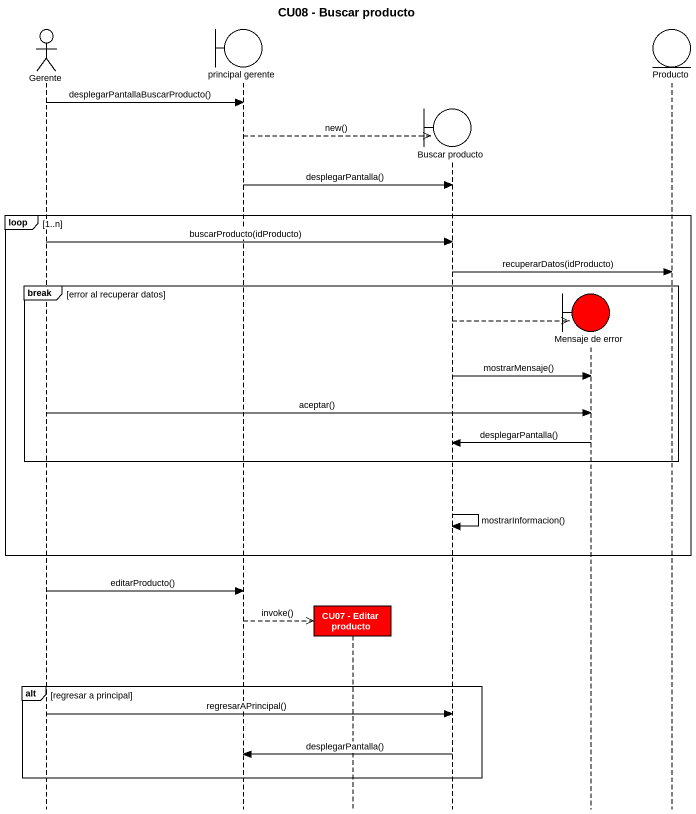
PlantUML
@startuml
title CU08 - Buscar producto
hide footbox
actor Gerente #FFFFFF
boundary "principal gerente" as principal_gerente #FFFFFF
participant "CU07 - Editar producto" as CU07_Editar_producto #FF0000
boundary "Buscar producto" as Buscar_producto #FFFFFF
boundary "Mensaje de error" as Mensaje_de_error #FF0000
entity Producto #FFFFFF

Gerente -> principal_gerente : desplegarPantallaBuscarProducto()
principal_gerente -->> Buscar_producto ** : new()
principal_gerente -> Buscar_producto : desplegarPantalla()
loop 1..n
  Gerente -> Buscar_producto : buscarProducto(idProducto)
  Buscar_producto -> Producto : recuperarDatos(idProducto)
  break error al recuperar datos
    Buscar_producto -->> Mensaje_de_error **
    Buscar_producto -> Mensaje_de_error : mostrarMensaje()
    Gerente -> Mensaje_de_error : aceptar()
    Mensaje_de_error -> Buscar_producto : desplegarPantalla()
  end
  Buscar_producto -> Buscar_producto : mostrarInformacion()
end
Gerente -> principal_gerente : editarProducto()
principal_gerente -->> CU07_Editar_producto ** : invoke()
alt regresar a principal
  Gerente -> Buscar_producto : regresarAPrincipal()
  Buscar_producto -> principal_gerente : desplegarPantalla()
end
@enduml
